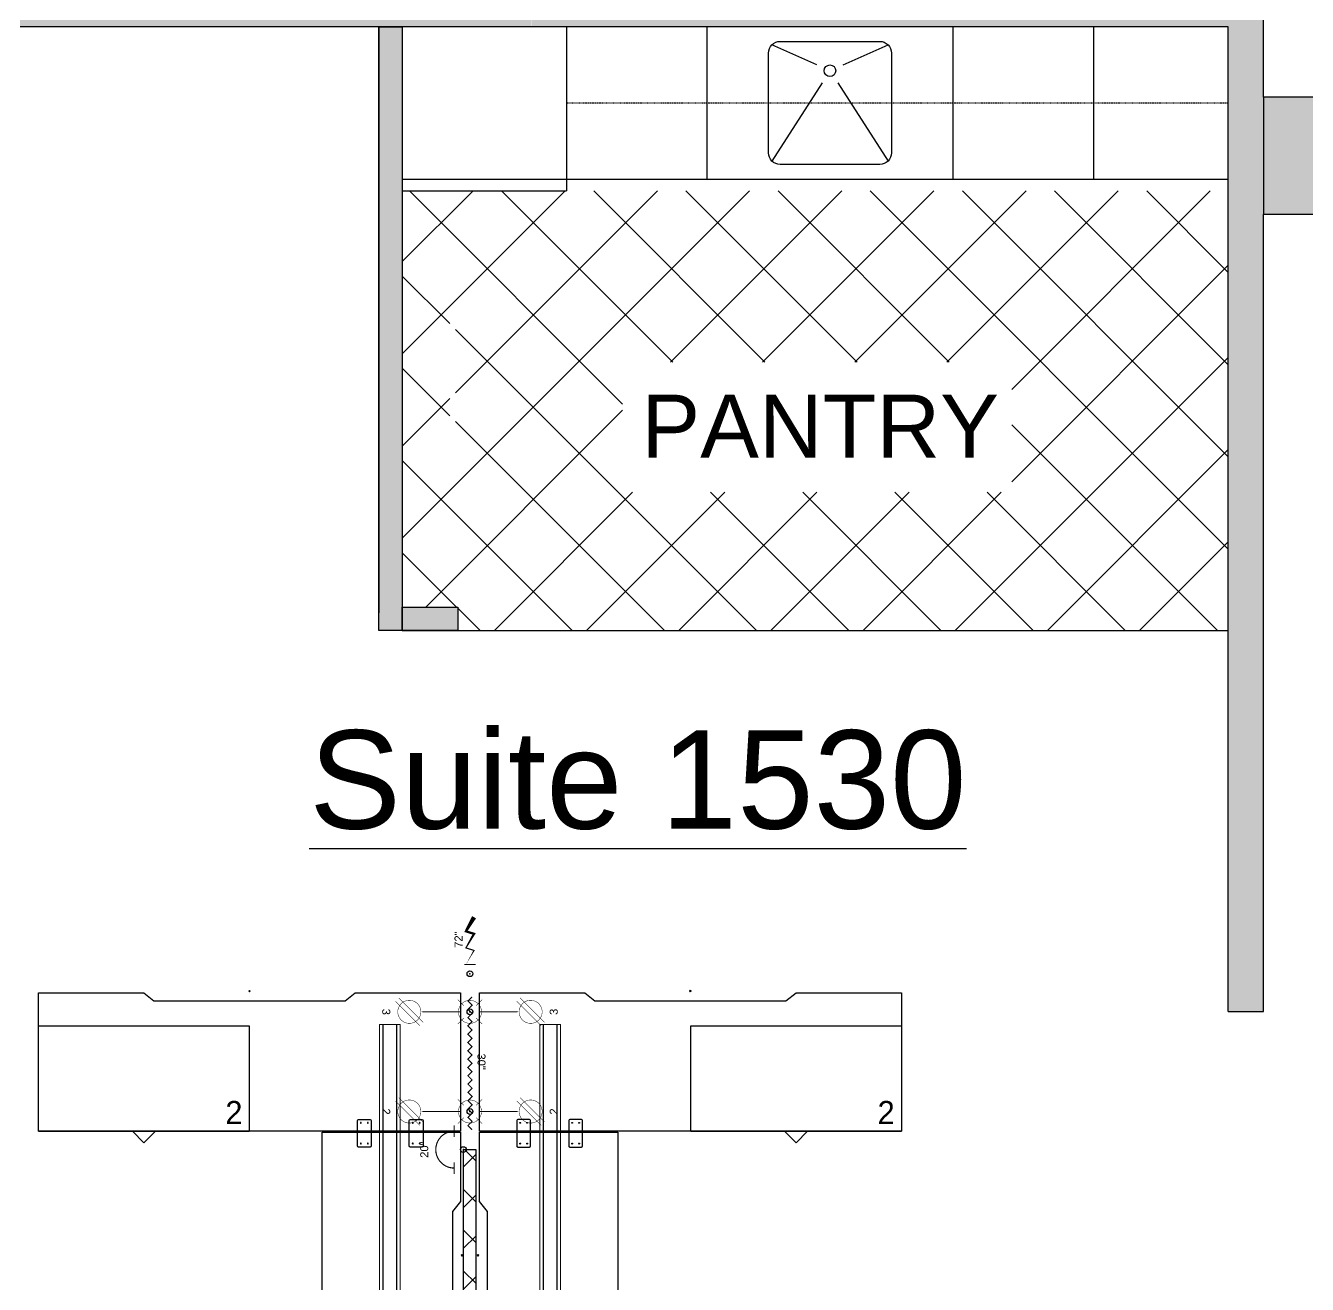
# Model space of a CAD drawing. Header units: inches. Extents: x 0 to 8116, y 4 to 1630.
# Drawn here: x 7372.1 to 7590.9, y 390.3 to 605.1 of the extents above; entities that cross this region are included whole.
import ezdxf
from ezdxf.enums import TextEntityAlignment as Align

# ---------------------------------------------------------------- set-up
doc = ezdxf.new("R2010")
doc.units = ezdxf.units.IN
doc.header["$MEASUREMENT"] = 0
doc.linetypes.add('HIDDEN', pattern=[0.375, 0.25, -0.125])
for name, color, linetype in [('0-BACKGROUND', 7, 'Continuous'), ('ELECTRI', 7, 'Continuous'), ('ENFASIS NEW', 7, 'Continuous'), ('LATEFILE', 7, 'Continuous'), ('LATFILE', 7, 'Continuous'), ('LF', 7, 'Continuous'), ('QU4TRO', 7, 'Continuous'), ('TEXT HARNESS', 7, 'Continuous')]:
    doc.layers.add(name, color=color, linetype=linetype)
doc.styles.add('ARCH-STYLE', font='arial.ttf')
doc.styles.add('ARIAL', font='arial.ttf')
doc.styles.get("Standard").update_dxf_attribs({"font": 'stylu.ttf'})

# ---------------------------------------------------------------- blocks, each defined once
blk = doc.blocks.new('1520_block')
at = {"layer": '0-BACKGROUND'}
h = blk.add_hatch(color=253, dxfattribs=at)
h.paths.add_polyline_path([(580.978, 425), (226, 425), (226, 513.743), (220, 513.743), (220, 414), (226, 414), (226, 419), (580.978, 419)])
h.paths.add_polyline_path([(252, 419), (248, 419), (248, 414), (252, 414)], flags=17)
h.paths.add_polyline_path([(706, 425), (581, 425), (581, 419), (700, 419), (700, 251), (706, 251), (706, 387), (706, 407)])
for points in [[(555, 419), (559, 419), (559, 316), (555, 316)], [(559, 320), (568.454, 320), (568.454, 316), (559, 316)]]:
    blk.add_hatch(color=253, dxfattribs=at).paths.add_polyline_path(points)
h = blk.add_hatch(color=253, dxfattribs=at)
h.paths.add_polyline_path([(726, 168), (726, 188), (706, 188), (706, 168)])
h.paths.add_polyline_path([(950, 188), (930, 188), (930, 168), (950, 168)])
h.paths.add_polyline_path([(956, 413), (924, 413), (924, 381), (956, 381)])
h.paths.add_polyline_path([(706, 407), (706, 387), (726, 387), (726, 407)])
h.paths.add_polyline_path([(472.5, 407), (472.5, 387), (492.5, 387), (492.5, 407)])
h.paths.add_polyline_path([(220, 380), (252, 380), (252, 414), (220, 414)])
at = {"layer": '0-BACKGROUND', "true_color": 0xb3b3b3}
h = blk.add_hatch(dxfattribs=at)
h.set_pattern_fill('ANSI37', color=253, scale=89, angle=90)
h.set_pattern_definition([(135, (-30072.621, -632.12), (-7.866563, -7.866563), []), (225, (-30072.621, -632.12), (7.866563, -7.866563), [])])
h.paths.add_polyline_path([(700, 391), (559, 391), (559, 320), (568.454, 320), (568.454, 316), (700, 316)])
h.paths.add_polyline_path([(612.919, 375.328), (614.698, 375.328), (614.698, 378.402), (612.919, 378.402)], flags=16)
h.paths.add_polyline_path([(568.095, 343.68), (568.095, 369.934), (567.11, 369.934), (567.11, 343.68)], flags=16)
h.paths.add_polyline_path([(596.583, 339.571), (663.029, 339.571), (663.029, 361.776), (596.583, 361.776)], flags=16)
at = {"layer": '0-BACKGROUND'}
for p, q in [((706, 407), (706, 425)), ((700, 419), (226, 419)), ((555, 419), (555, 319)), ((559, 419), (559, 319)), ((559, 419), (559, 319)), ((587, 419), (587, 391)), ((611, 419), (611, 393)), ((653, 419), (653, 393)), ((677, 419), (677, 393)), ((700, 251), (700, 419)), ((629.76, 412.505), (622.086, 415.914)), ((634.24, 412.505), (641.914, 415.914)), ((630.674, 409.447), (622.086, 396.086)), ((633.326, 409.447), (641.914, 396.086)), ((559, 393), (700, 393)), ((559, 391), (587, 391)), ((706, 251), (706, 387)), ((555, 316), (555, 319)), ((559, 319), (559, 316)), ((559, 316), (555, 316)), ((700, 251), (706, 251))]:
    blk.add_line(p, q, dxfattribs=at)
at = {"layer": '0-BACKGROUND', "linetype": 'HIDDEN', "ltscale": 0.25}
blk.add_line((587, 406), (700, 406), dxfattribs=at)
at = {"layer": '0-BACKGROUND', "color": 253, "true_color": 0xb3b3b3}
blk.add_line((559, 316), (700, 316), dxfattribs=at)
at = {"layer": '0-BACKGROUND'}
for points in [[(555, 419), (559, 419), (559, 316), (555, 316)], [(726, 407), (706, 407), (706, 387), (726, 387)], [(559, 320), (568.454, 320), (568.454, 316), (559, 316)]]:
    blk.add_lwpolyline(points, close=True, dxfattribs=at)
blk.add_lwpolyline([(640.5, 395.5), (623.5, 395.5, -0.4142136), (621.5, 397.5), (621.5, 414.5, -0.4142136), (623.5, 416.5), (640.5, 416.5, -0.4142136), (642.5, 414.5), (642.5, 397.5, -0.4142136)], format="xyb", close=True, dxfattribs=at)
blk.add_circle((632, 411.509), 0.988, dxfattribs=at)
at = {"layer": '0-BACKGROUND', "style": 'ARCH-STYLE'}
for s, insert, char_height, width, attachment_point in [('PANTRY', (630.328, 350.842), 10.7755, 119.88868, 5), ('{\\LSuite 1530}', (543.107, 298.971), 16.8, 268, 1)]:
    blk.add_mtext(s, dxfattribs=dict(at, insert=insert, char_height=char_height, width=width, attachment_point=attachment_point))
blk = doc.blocks.new('DD40102472AB')
at = {"color": 1}
for p, q in [((0.0035, -0.0035), (-0.0035, 0.0035)), ((0.0035, 0.0035), (-0.0035, -0.0035))]:
    blk.add_line(p, q, dxfattribs=at)
blk.add_lwpolyline([(-0.4142, -0.0417), (0.4142, -0.0417), (0.458, -0.0067), (0.915, -0.0067), (0.915, -0.6067), (-0.915, -0.6067), (-0.915, -0.0067), (-0.458, -0.0067)], close=True)
blk.add_point((0, 0))
blk.add_point((0, 0))
blk.add_point((0, 0), dxfattribs=at)
blk = doc.blocks.new('DD40102442AB')
at = {"color": 1}
for p, q in [((0.0035, -0.0035), (-0.0035, 0.0035)), ((0.0035, 0.0035), (-0.0035, -0.0035))]:
    blk.add_line(p, q, dxfattribs=at)
blk.add_lwpolyline([(-0.1897, -0.0417), (0.1897, -0.0417), (0.2335, -0.0067), (0.5335, -0.0067), (0.5335, -0.6067), (-0.5335, -0.6067), (-0.5335, -0.0067), (-0.2335, -0.0067)], close=True)
blk.add_point((0, 0))
blk.add_point((0, 0))
blk.add_point((0, 0), dxfattribs=at)
blk = doc.blocks.new('LF4023627S')
for p, q in [((0, 0), (0.914, 0)), ((0, -0.457), (0.914, -0.457))]:
    blk.add_line(p, q)
at = {"layer": 'LATEFILE'}
for p, q in [((0, -0.457), (0, 0)), ((0.914, 0), (0.914, -0.457))]:
    blk.add_line(p, q, dxfattribs=at)
blk.add_lwpolyline([(0.407, -0.457), (0.457, -0.507), (0.507, -0.457)], close=True, dxfattribs=at)
at = {"layer": 'LATFILE', "insert": (0.8103, -0.3262), "char_height": 0.1, "width": 0.07696, "attachment_point": 1}
blk.add_mtext('2', dxfattribs=at)
blk = doc.blocks.new('817720')
at = {"color": 3, "const_width": 0.005}
blk.add_lwpolyline([(0.08, 0.04, 1), (-0.08, 0.04)], format="xyb", dxfattribs=at)
for points in [[(-0.055, 0.04), (-0.105, 0.04)], [(0.055, 0.04), (0.105, 0.04)]]:
    blk.add_lwpolyline(points, dxfattribs=at)
at = {"color": 3}
blk.add_circle((0, 0), 0.0125, dxfattribs=at)
blk.add_point((0, 0), dxfattribs=at)
at = {"layer": 'TEXT HARNESS', "color": 3, "style": 'ARIAL'}
blk.add_text('20"', height=0.03469, dxfattribs=at).set_placement((0, 0.17), align=Align.MIDDLE)
blk = doc.blocks.new('8065E2C')
at = {"color": 1, "const_width": 0.005}
blk.add_lwpolyline([(0.025, -0.04), (-0.025, -0.04)], dxfattribs=at)
at = {"color": 1}
for points in [[(0, -0.04, 0.005, 0.005, 0), (0, -0.165, 0.025, 0, 0), (0, -0.2114, 0, 0, 0)], [(-0.0601, -0.309, 0.002, 0.002, 0), (0.046, -0.2029, 0.002, 0.002, 0)], [(-0.046, -0.3231, 0.002, 0.002, 0), (0.0601, -0.217, 0.002, 0.002, 0)]]:
    blk.add_lwpolyline(points, format="xyseb", dxfattribs=at)
at = {"color": 1, "const_width": 0.002}
blk.add_lwpolyline([(-0.05, -0.263, -1), (0.05, -0.263, -1)], format="xyb", close=True, dxfattribs=at)
at = {"color": 1}
blk.add_circle((0, 0), 0.0125, dxfattribs=at)
blk.add_point((0, 0), dxfattribs=at)
blk.add_point((0, 0), dxfattribs=at)
at = {"layer": 'TEXT HARNESS', "color": 1, "style": 'ARIAL'}
blk.add_text('2', height=0.0347, dxfattribs=at).set_placement((0, -0.363), align=Align.MIDDLE)
blk = doc.blocks.new('8065E3C')
at = {"color": 1, "const_width": 0.005}
blk.add_lwpolyline([(0.025, -0.04), (-0.025, -0.04)], dxfattribs=at)
at = {"color": 1}
for points in [[(0, -0.04, 0.005, 0.005, 0), (0, -0.165, 0.025, 0, 0), (0, -0.2114, 0, 0, 0)], [(-0.0601, -0.309, 0.002, 0.002, 0), (0.046, -0.2029, 0.002, 0.002, 0)], [(-0.046, -0.3231, 0.002, 0.002, 0), (0.0601, -0.217, 0.002, 0.002, 0)]]:
    blk.add_lwpolyline(points, format="xyseb", dxfattribs=at)
at = {"color": 1, "const_width": 0.002}
blk.add_lwpolyline([(-0.05, -0.263, -1), (0.05, -0.263, -1)], format="xyb", close=True, dxfattribs=at)
at = {"color": 1}
blk.add_circle((0, 0), 0.0125, dxfattribs=at)
blk.add_point((0, 0), dxfattribs=at)
at = {"layer": 'TEXT HARNESS', "color": 1, "style": 'ARIAL'}
blk.add_text('3', height=0.0347, dxfattribs=at).set_placement((0, -0.363), align=Align.MIDDLE)
blk = doc.blocks.new('DD330172S')
at = {"color": 0, "linetype": 'Continuous', "lineweight": 0}
for p, q in [((0, 0.0304), (0, 0.045)), ((0, 0.045), (1.73, 0.045)), ((0, 0.0288), (0, 0.0304)), ((0, 0.03), (1.73, 0.03)), ((0, 0.0288), (1.73, 0.0288)), ((0, 0.0284), (0, 0.0288)), ((0, -0.0284), (0, 0.0284)), ((1.73, 0.0304), (1.73, 0.045)), ((1.73, 0.0288), (1.73, 0.0304)), ((1.73, 0.0284), (1.73, 0.0288)), ((1.73, -0.0284), (1.73, 0.0284)), ((0, -0.0288), (0, -0.0284)), ((0, -0.0304), (0, -0.0288)), ((0, -0.0288), (1.73, -0.0288)), ((0, -0.03), (1.73, -0.03)), ((0, -0.045), (0, -0.0304)), ((0, -0.045), (1.73, -0.045)), ((1.73, -0.0288), (1.73, -0.0284)), ((1.73, -0.0304), (1.73, -0.0288)), ((1.73, -0.045), (1.73, -0.0304))]:
    blk.add_line(p, q, dxfattribs=at)
blk = doc.blocks.new('D3223S')
for p, q in [((0.055, 0), (-0.055, 0)), ((-0.06, -0.005), (-0.06, -0.055)), ((0.06, -0.055), (0.06, -0.005)), ((-0.055, -0.06), (0.055, -0.06))]:
    blk.add_line(p, q)
for centre in [(-0.045, -0.015), (-0.045, -0.045), (0.045, -0.015), (0.045, -0.045)]:
    blk.add_circle(centre, 0.00195)
for centre, start, end in [((-0.055, -0.005), 90, 180), ((-0.055, -0.055), 180, 270), ((0.055, -0.005), 0, 90), ((0.055, -0.055), 270, 0)]:
    blk.add_arc(centre, 0.005, start, end)
blk = doc.blocks.new('818072')
at = {"color": 1}
blk.add_lwpolyline([(0.04, 0.0177, 0, 0.005, 0), (0.1012, -0.0177, 0.005, 0.005, 0), (0.112, 0.0177, 0.005, 0.01, 0), (0.173, -0.0176, 0.01, 0.01, 0), (0.184, 0.0177, 0.01, 0.02, 0), (0.245, -0.0176, 0.02, 0.02, 0)], format="xyseb", dxfattribs=at)
at = {"color": 1, "const_width": 0.005}
blk.add_lwpolyline([(0.04, 0.025), (0.04, -0.025)], dxfattribs=at)
at = {"color": 1}
blk.add_circle((0, 0), 0.0125, dxfattribs=at)
blk.add_point((0, 0), dxfattribs=at)
at = {"layer": 'TEXT HARNESS', "color": 1, "style": 'ARIAL'}
blk.add_text('72"', height=0.03469, dxfattribs=at).set_placement((0.148, 0.05), align=Align.MIDDLE)
blk = doc.blocks.new('829030')
at = {"color": 1}
for points in [[(0.1, 0.009, 0.005, 0.005, 0), (0.118, -0.009, 0.005, 0.005, 0), (0.136, 0.009, 0.005, 0.005, 0), (0.154, -0.009, 0.005, 0.005, 0), (0.172, 0.009, 0.005, 0.005, 0), (0.19, -0.009, 0.005, 0.005, 0), (0.208, 0.009, 0.005, 0.005, 0), (0.226, -0.009, 0.005, 0.005, 0), (0.244, 0.009, 0.005, 0.005, 0), (0.262, -0.009, 0.005, 0.005, 0), (0.28, 0.009, 0.005, 0.005, 0), (0.298, -0.009, 0.005, 0.005, 0), (0.316, 0.009, 0.005, 0.005, 0), (0.334, -0.009, 0.005, 0.005, 0), (0.352, 0.009, 0.005, 0.005, 0), (0.37, -0.009, 0.005, 0.005, 0), (0.388, 0.009, 0.005, 0.005, 0), (0.406, -0.009, 0.005, 0.005, 0), (0.424, 0.009, 0.005, 0.005, 0), (0.442, -0.009, 0.005, 0.005, 0), (0.46, 0.009, 0.005, 0.005, 0), (0.478, -0.009, 0.005, 0.005, 0), (0.496, 0.009, 0.005, 0.005, 0), (0.514, -0.009, 0.005, 0.005, 0), (0.532, 0.009, 0.005, 0.005, 0), (0.55, -0.009, 0, 0, 0)], [(0.676, 0.009, 0.005, 0.005, 0), (0.658, -0.009, 0.005, 0.005, 0), (0.64, 0.009, 0.005, 0.005, 0), (0.622, -0.009, 0.005, 0.005, 0), (0.604, 0.009, 0.005, 0.005, 0), (0.586, -0.009, 0.005, 0.005, 0), (0.568, 0.009, 0.005, 0.005, 0), (0.55, -0.009, 0, 0, 0)]]:
    blk.add_lwpolyline(points, format="xyseb", dxfattribs=at)
at = {"color": 1, "const_width": 0.002}
for points in [[(0.1385, 0.0265), (0.112, 0.053)], [(0.1915, 0.0265), (0.218, 0.053)], [(0.5705, 0.0265), (0.544, 0.053)], [(0.6235, 0.0265), (0.65, 0.053)], [(0.1385, -0.0265), (0.112, -0.053)], [(0.1915, -0.0265), (0.218, -0.053)], [(0.5705, -0.0265), (0.544, -0.053)], [(0.6235, -0.0265), (0.65, -0.053)]]:
    blk.add_lwpolyline(points, dxfattribs=at)
for points in [[(0.165, -0.05, -1), (0.165, 0.05, -1)], [(0.597, -0.05, 1), (0.597, 0.05, 1)]]:
    blk.add_lwpolyline(points, format="xyb", close=True, dxfattribs=at)
at = {"color": 1}
blk.add_circle((0, 0), 0.0125, dxfattribs=at)
blk.add_point((0, 0), dxfattribs=at)
at = {"layer": 'TEXT HARNESS', "color": 1, "style": 'ARIAL'}
blk.add_text('30"', height=0.03469, dxfattribs=at).set_placement((0.381, 0.05), align=Align.MIDDLE)
blk = doc.blocks.new('*X132')
at = {"color": 0}
for p, q in [((7.7859, 5.311), (7.8173, 5.3424)), ((7.9688, 5.2894), (7.9158, 5.3424)), ((7.9411, 5.2894), (7.9941, 5.3424)), ((8.1456, 5.2894), (8.0926, 5.3424)), ((8.1179, 5.2894), (8.1709, 5.3424)), ((8.3224, 5.2894), (8.2694, 5.3424)), ((8.2946, 5.2894), (8.3476, 5.3424)), ((8.4992, 5.2894), (8.4462, 5.3424)), ((8.4714, 5.2894), (8.5244, 5.3424)), ((8.6759, 5.2894), (8.6229, 5.3424)), ((8.6482, 5.2894), (8.6971, 5.3384)), ((7.792, 5.2894), (7.7859, 5.2956))]:
    blk.add_line(p, q, dxfattribs=at)
blk = doc.blocks.new('808636')
at = {"color": 5}
for p, q in [((-0.9112, 0), (0, 0)), ((-0.9112, -0.053), (-0.9112, 0)), ((0, 0), (0, -0.053)), ((0, -0.053), (-0.9112, -0.053))]:
    blk.add_line(p, q, dxfattribs=at)
blk.add_blockref('*X132', (-8.6971, -5.3424), dxfattribs=at)

msp = doc.modelspace()

# ---------------------------------------------------------------- block references
msp.add_blockref('1520_block', (6877.388, 185.904))

# ---------------------------------------------------------------- next in the draw order: block references
at = {"layer": 'ELECTRI', "xscale": 39.3700787401575, "yscale": 39.3700787401575, "zscale": 39.3700787401575}
for name, p, rotation in [('818072', (7447.937, 443.33), 89.99999999999999), ('829030', (7447.937, 443.33), 270), ('8065E3C', (7447.937, 436.834), 270), ('8065E3C', (7447.937, 436.834), 89.99999999999999), ('8065E2C', (7447.937, 419.826), 270), ('8065E2C', (7447.937, 419.826), 89.99999999999999), ('817720', (7446.823, 413.326), 89.99999999999999), ('808636', (7446.823, 413.326), 89.99999999999999)]:
    msp.add_blockref(name, p, dxfattribs=dict(at, rotation=rotation))
at = {"layer": 'ENFASIS NEW', "xscale": 39.3700787401575, "yscale": 39.3700787401575, "zscale": 39.3700787401575}
for p in [(7410.299, 440.362), (7485.575, 440.362)]:
    msp.add_blockref('DD40102472AB', p, dxfattribs=at)
at = {"layer": 'ENFASIS NEW', "yscale": 39.3700787401575, "zscale": 39.3700787401575}
for name, p, xscale, rotation in [('DD330172S', (7434.25, 434.655), 39.3700787401575, 270), ('DD330172S', (7461.62, 434.655), -39.3700787401575, 90), ('DD40102442AB', (7446.586, 395.299), 39.3700787401575, 270), ('DD40102442AB', (7449.287, 395.287), 39.3700787401575, 89.99999999999999)]:
    msp.add_blockref(name, p, dxfattribs=dict(at, xscale=xscale, rotation=rotation))
at = {"layer": 'LF', "xscale": 39.3700787401575, "yscale": 39.3700787401575, "zscale": 39.3700787401575}
for p in [(7374.275, 434.468), (7485.614, 434.468)]:
    msp.add_blockref('LF4023627S', p, dxfattribs=at)
at = {"layer": 'QU4TRO', "yscale": 39.3700787401575, "zscale": 39.3700787401575}
for p, xscale, rotation in [((7428.72, 416.122), -39.3700787401575, 90), ((7437.576, 416.122), -39.3700787401575, 90), ((7458.294, 416.122), 39.3700787401575, 270), ((7467.15, 416.122), 39.3700787401575, 270)]:
    msp.add_blockref('D3223S', p, dxfattribs=dict(at, xscale=xscale, rotation=rotation))

doc.saveas('drawing.dxf')
